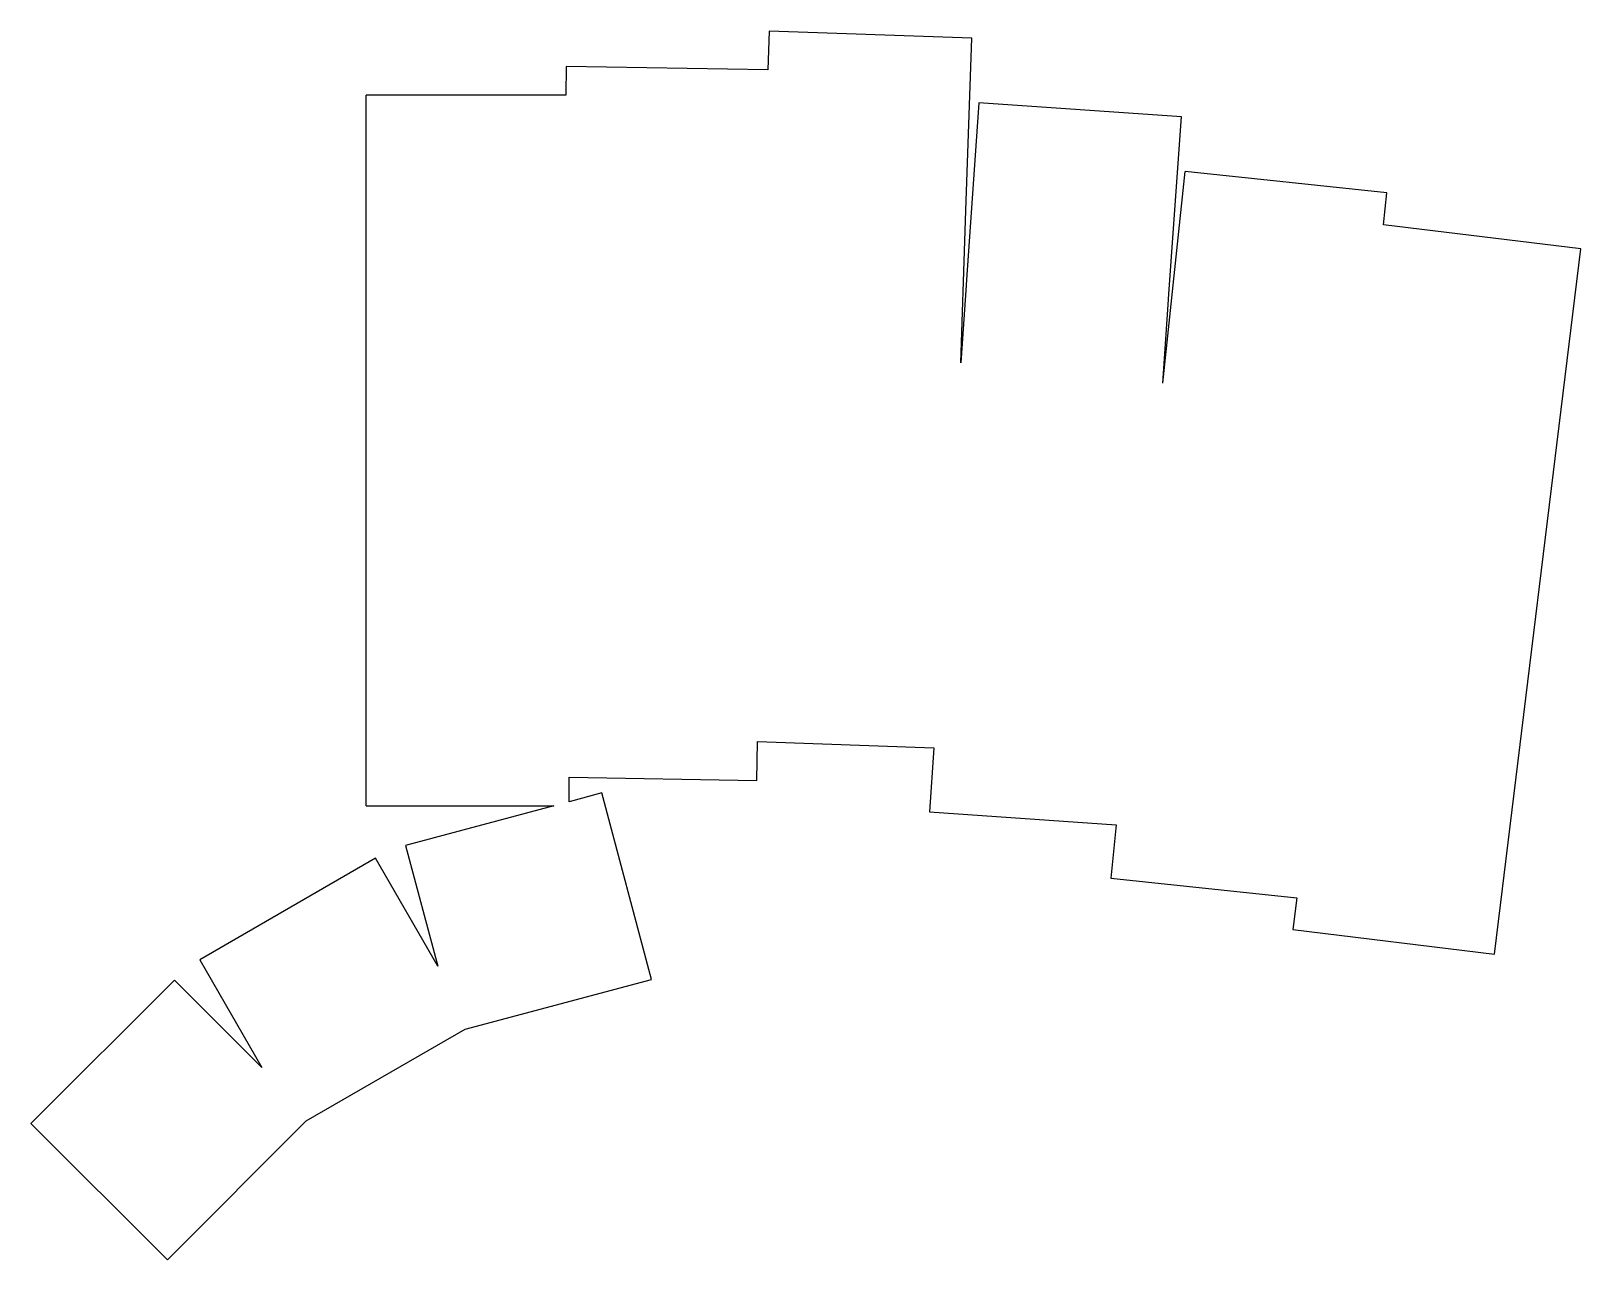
# Model space of a CAD drawing. Header units: millimetres. Extents: x 141 to 294, y -205 to -84.
import ezdxf

# ---------------------------------------------------------------- set-up
doc = ezdxf.new("R2010")
doc.units = ezdxf.units.MM

msp = doc.modelspace()

# ---------------------------------------------------------------- linework, layer by layer
for p, q in [((213.6, -83.73), (213.46, -87.56)), ((233.58, -84.43), (213.6, -83.73)), ((232.99, -101.42), (233.58, -84.43)), ((193.61, -87.22), (193.56, -90.06)), ((213.46, -87.56), (193.61, -87.22)), ((173.9, -124.06), (173.9, -90.06)), ((193.56, -90.06), (173.9, -90.06)), ((234.26, -90.8), (233.07, -107.76)), ((254.21, -92.2), (234.26, -90.8)), ((253.02, -109.16), (254.21, -92.2)), ((252.38, -118.42), (254.57, -97.58)), ((274.46, -99.67), (254.57, -97.58)), ((274.13, -102.81), (274.46, -99.67)), ((232.92, -103.42), (232.99, -101.42)), ((232.47, -116.43), (232.92, -103.42)), ((293.58, -105.2), (274.13, -102.81)), ((285.05, -174.68), (293.58, -105.2)), ((233.07, -107.76), (232.93, -109.76)), ((232.93, -109.76), (232.47, -116.43)), ((252.88, -111.15), (253.02, -109.16)), ((252.38, -118.42), (252.88, -111.15)), ((173.9, -160.06), (173.9, -124.06)), ((212.38, -157.56), (212.45, -153.73)), ((212.45, -153.73), (229.82, -154.34)), ((229.82, -154.34), (229.38, -160.63)), ((193.9, -157.23), (212.38, -157.56)), ((193.9, -159.65), (193.9, -157.23)), ((197.1, -158.79), (193.9, -159.65)), ((202.02, -177.15), (197.1, -158.79)), ((173.9, -160.06), (192.38, -160.06)), ((192.38, -160.06), (177.78, -163.97)), ((229.38, -160.63), (247.8, -161.92)), ((247.8, -161.92), (247.25, -167.19)), ((177.78, -163.97), (180.97, -175.86)), ((174.83, -165.22), (157.51, -175.22)), ((180.97, -175.86), (174.83, -165.22)), ((247.25, -167.19), (265.58, -169.12)), ((265.58, -169.12), (265.2, -172.24)), ((265.2, -172.24), (285.05, -174.68)), ((157.51, -175.22), (163.63, -185.83)), ((155.02, -177.22), (140.87, -191.36)), ((163.63, -185.83), (155.02, -177.22)), ((183.65, -182.07), (202.02, -177.15)), ((168, -191.1), (183.65, -182.07)), ((140.87, -191.36), (154.31, -204.79)), ((154.31, -204.79), (168, -191.1))]:
    msp.add_line(p, q)

doc.saveas('drawing.dxf')
